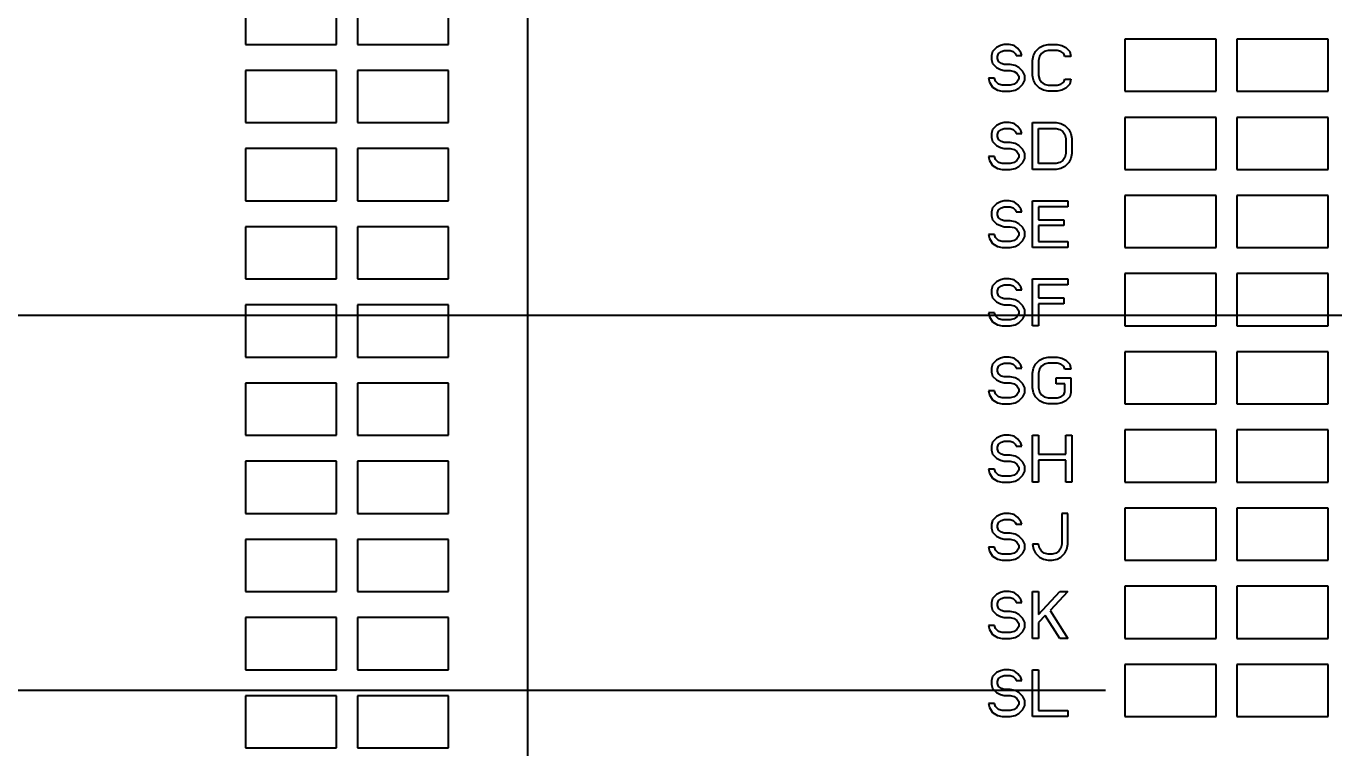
# Model space of a CAD drawing. Header units: millimetres. Extents: x 0 to 594, y 0 to 420.
# Drawn here: x 350 to 430.3, y 247.3 to 291.6 of the extents above; entities that cross this region are included whole.
import ezdxf
from ezdxf.enums import TextEntityAlignment as Align

# ---------------------------------------------------------------- set-up
doc = ezdxf.new("R2010")
doc.units = ezdxf.units.MM
doc.header["$LTSCALE"] = 32.67
doc.layers.get('0').update_dxf_attribs({"linetype": 'CONTINUOUS'})
doc.styles.get("Standard").update_dxf_attribs({"font": 'txt', "width": 0.8})
doc.dimstyles.new('DIMSTYLE_2', dxfattribs={"dimtxt": 2.5, "dimasz": 3, "dimexe": 1.5, "dimexo": 1.2, "dimtad": 0, "dimtih": 1, "dimtoh": 1, "dimlfac": 0.125, "dimdsep": 46, "dimtxsty": 'STANDARD', "dimblk": '_FILLED', "dimblk1": '_FILLED', "dimblk2": '_FILLED', "dimcen": 0.09, "dimazin": 2, "dimtp": 0.01, "dimtm": 0.01, "dimtfac": 1, "dimtofl": 0, "dimtmove": 0, "dimatfit": 3, "dimldrblk": '_FILLED', "dimfxl": 1, "dimtolj": 1, "dimarcsym": 0})
doc.dimstyles.new('DIMSTYLE_3', dxfattribs={"dimtxt": 2.5, "dimasz": 3, "dimexe": 1.5, "dimexo": 1.2, "dimtad": 0, "dimtih": 1, "dimtoh": 1, "dimlfac": 0.125, "dimdsep": 46, "dimtxsty": 'STANDARD', "dimblk": '_FILLED', "dimblk1": '_FILLED', "dimblk2": '_FILLED', "dimcen": 0.09, "dimazin": 2, "dimtol": 1, "dimtp": 0.1, "dimtm": 0.1, "dimtfac": 1, "dimtofl": 0, "dimtmove": 0, "dimatfit": 3, "dimldrblk": '_FILLED', "dimfxl": 1, "dimtolj": 1, "dimarcsym": 0})
doc.dimstyles.new('DIMSTYLE_4', dxfattribs={"dimtxt": 2.5, "dimasz": 3, "dimexe": 1.5, "dimexo": 1.2, "dimtad": 0, "dimtih": 1, "dimtoh": 1, "dimlfac": 0.125, "dimdsep": 46, "dimtxsty": 'STANDARD', "dimblk": '_FILLED', "dimblk1": '_FILLED', "dimblk2": '_FILLED', "dimcen": 0.09, "dimazin": 2, "dimtol": 1, "dimtp": 0.05, "dimtm": 0.05, "dimtfac": 1, "dimtofl": 0, "dimtmove": 0, "dimatfit": 3, "dimldrblk": '_FILLED', "dimfxl": 1, "dimtolj": 1, "dimarcsym": 0})

# ---------------------------------------------------------------- blocks, each defined once
blk = doc.blocks.new('*D12')
at = {"color": 7, "linetype": 'CONTINUOUS'}
blk.add_line((380.799, 224.846), (380.799, 318.577), dxfattribs=at)
at = {"color": 7, "linetype": 'CONTINUOUS', "width": 0.8}
for s, p in [('0.05', (380.174, 332.743)), ('12.68', (380.174, 319.827))]:
    blk.add_text(s, height=2.5, rotation=90, dxfattribs=at).set_placement(p)
blk = doc.blocks.new('_FILLED')
at = {"color": 0, "linetype": 'BYBLOCK'}
blk.add_solid([(0, 0), (-1, 0.167), (-1, -0.167)], dxfattribs=at)
blk = doc.blocks.new('*D19')
at = {"color": 7, "linetype": 'CONTINUOUS'}
blk.add_line((463.279, 223.437), (463.279, 318.577), dxfattribs=at)
at = {"color": 7, "linetype": 'CONTINUOUS', "width": 0.8}
for s, p in [('0.05', (462.654, 332.743)), ('22.99', (462.654, 319.827))]:
    blk.add_text(s, height=2.5, rotation=90, dxfattribs=at).set_placement(p)
blk = doc.blocks.new('*D27')
at = {"color": 7, "linetype": 'CONTINUOUS'}
blk.add_line((416.279, 250.783), (245.488, 250.783), dxfattribs=at)
at = {"color": 7, "linetype": 'CONTINUOUS', "insert": (244.238, 253.908), "char_height": 2.5, "width": 8, "attachment_point": 3, "line_spacing_factor": 0.9}
blk.add_mtext('1.46', dxfattribs=at)
blk = doc.blocks.new('*D28')
at = {"color": 7, "linetype": 'CONTINUOUS'}
blk.add_line((476.975, 273.823), (244.564, 273.823), dxfattribs=at)
at = {"color": 7, "linetype": 'CONTINUOUS', "width": 0.8}
for s, p in [('4.34', (234.397, 274.448)), ('0.1', (243.314, 274.448))]:
    blk.add_text(s, height=2.5, dxfattribs=at).set_placement(p, align=Align.RIGHT)
blk = doc.blocks.new('*D30')
at = {"color": 7, "linetype": 'CONTINUOUS'}
blk.add_line((416.279, 298.783), (244.564, 298.783), dxfattribs=at)
at = {"color": 7, "linetype": 'CONTINUOUS', "insert": (243.314, 301.908), "char_height": 2.5, "width": 8, "attachment_point": 3, "line_spacing_factor": 0.9}
blk.add_mtext('7.46', dxfattribs=at)
blk = doc.blocks.new('*D32')
at = {"color": 7, "linetype": 'CONTINUOUS'}
blk.add_line((523.749, 308.543), (257.598, 308.543), dxfattribs=at)
at = {"color": 7, "linetype": 'CONTINUOUS', "width": 0.8}
for s, p in [('8.68', (245.431, 309.168)), ('0.05', (256.348, 309.168))]:
    blk.add_text(s, height=2.5, dxfattribs=at).set_placement(p, align=Align.RIGHT)

msp = doc.modelspace()

# ---------------------------------------------------------------- linework, layer by layer
at = {"color": 7, "linetype": 'CONTINUOUS'}
for p, q in [((363.439, 293.663), (363.439, 290.463)), ((369.039, 290.463), (369.039, 293.663)), ((370.319, 293.663), (370.319, 290.463)), ((375.919, 290.463), (375.919, 293.663)), ((363.439, 290.463), (369.039, 290.463)), ((370.319, 290.463), (375.919, 290.463)), ((409.587, 290.279), (409.347, 290.034)), ((409.827, 290.401), (409.587, 290.279)), ((410.067, 290.463), (409.827, 290.401)), ((409.887, 290.034), (410.067, 290.095)), ((410.367, 290.463), (410.067, 290.463)), ((410.067, 290.095), (410.427, 290.095)), ((410.667, 290.401), (410.367, 290.463)), ((410.427, 290.095), (410.607, 290.034)), ((410.907, 290.217), (410.667, 290.401)), ((411.087, 289.972), (410.907, 290.217)), ((411.987, 290.034), (412.227, 290.279)), ((412.227, 290.279), (412.467, 290.401)), ((412.467, 290.401), (412.767, 290.463)), ((412.767, 290.095), (412.527, 290.034)), ((412.767, 290.463), (413.307, 290.463)), ((413.307, 290.095), (412.767, 290.095)), ((413.307, 290.463), (413.607, 290.401)), ((413.547, 290.034), (413.307, 290.095)), ((413.607, 290.401), (413.847, 290.279)), ((413.847, 290.279), (414.087, 290.034)), ((423.079, 290.783), (417.479, 290.783)), ((417.479, 290.783), (417.479, 287.583)), ((423.079, 287.583), (423.079, 290.783)), ((429.959, 290.783), (424.359, 290.783)), ((424.359, 290.783), (424.359, 287.583)), ((429.959, 287.583), (429.959, 290.783)), ((409.347, 290.034), (409.287, 289.789)), ((409.287, 289.789), (409.287, 289.543)), ((409.287, 289.543), (409.347, 289.298)), ((409.347, 289.298), (409.587, 289.053)), ((409.647, 289.727), (409.707, 289.911)), ((409.647, 289.605), (409.647, 289.727)), ((409.707, 289.421), (409.647, 289.605)), ((409.707, 289.911), (409.887, 290.034)), ((409.887, 289.298), (409.707, 289.421)), ((410.067, 289.237), (409.887, 289.298)), ((410.607, 290.034), (410.727, 289.911)), ((410.727, 289.911), (410.787, 289.789)), ((410.787, 289.789), (411.147, 289.789)), ((411.147, 289.789), (411.087, 289.972)), ((411.807, 289.482), (411.867, 289.789)), ((411.807, 288.563), (411.807, 289.482)), ((411.867, 289.789), (411.987, 290.034)), ((412.227, 289.727), (412.167, 289.482)), ((412.167, 289.482), (412.167, 288.563)), ((412.347, 289.911), (412.227, 289.727)), ((412.527, 290.034), (412.347, 289.911)), ((413.727, 289.911), (413.547, 290.034)), ((413.787, 289.727), (413.727, 289.911)), ((414.147, 289.727), (413.787, 289.727)), ((414.087, 290.034), (414.147, 289.727)), ((363.439, 288.863), (363.439, 285.663)), ((369.039, 288.863), (363.439, 288.863)), ((369.039, 285.663), (369.039, 288.863)), ((370.319, 288.863), (370.319, 285.663)), ((375.919, 288.863), (370.319, 288.863)), ((375.919, 285.663), (375.919, 288.863)), ((409.587, 289.053), (409.827, 288.931)), ((409.827, 288.931), (410.067, 288.869)), ((410.427, 289.237), (410.067, 289.237)), ((410.067, 288.869), (410.427, 288.869)), ((410.727, 289.176), (410.427, 289.237)), ((410.427, 288.869), (410.667, 288.808)), ((410.667, 288.808), (410.847, 288.686)), ((410.967, 289.053), (410.727, 289.176)), ((410.847, 288.686), (410.967, 288.502)), ((411.207, 288.808), (410.967, 289.053)), ((410.967, 288.502), (410.967, 288.318)), ((411.327, 288.563), (411.207, 288.808)), ((411.327, 288.257), (411.327, 288.563)), ((411.867, 288.257), (411.807, 288.563)), ((412.167, 288.563), (412.227, 288.318)), ((409.467, 288.379), (409.107, 288.379)), ((409.107, 288.379), (409.167, 288.134)), ((409.167, 288.134), (409.347, 287.828)), ((409.347, 287.828), (409.647, 287.644)), ((409.527, 288.195), (409.467, 288.379)), ((409.707, 288.012), (409.527, 288.195)), ((409.647, 287.644), (409.947, 287.583)), ((409.947, 287.95), (409.707, 288.012)), ((410.427, 287.95), (409.947, 287.95)), ((410.667, 288.012), (410.427, 287.95)), ((410.427, 287.583), (410.727, 287.644)), ((410.847, 288.134), (410.667, 288.012)), ((410.727, 287.644), (410.967, 287.766)), ((410.967, 288.318), (410.847, 288.134)), ((410.967, 287.766), (411.207, 288.012)), ((411.207, 288.012), (411.327, 288.257)), ((411.987, 288.012), (411.867, 288.257)), ((412.227, 287.766), (411.987, 288.012)), ((412.227, 288.318), (412.347, 288.134)), ((412.467, 287.644), (412.227, 287.766)), ((412.347, 288.134), (412.527, 288.012)), ((412.767, 287.583), (412.467, 287.644)), ((412.527, 288.012), (412.767, 287.95)), ((412.767, 287.95), (413.307, 287.95)), ((413.307, 287.95), (413.547, 288.012)), ((413.607, 287.644), (413.307, 287.583)), ((413.547, 288.012), (413.727, 288.134)), ((413.847, 287.766), (413.607, 287.644)), ((413.727, 288.134), (413.787, 288.318)), ((413.787, 288.318), (414.147, 288.318)), ((414.087, 288.012), (413.847, 287.766)), ((414.147, 288.318), (414.087, 288.012)), ((409.947, 287.583), (410.427, 287.583)), ((413.307, 287.583), (412.767, 287.583)), ((417.479, 287.583), (423.079, 287.583)), ((424.359, 287.583), (429.959, 287.583)), ((363.439, 285.663), (369.039, 285.663)), ((370.319, 285.663), (375.919, 285.663)), ((409.347, 285.234), (409.287, 284.989)), ((409.587, 285.479), (409.347, 285.234)), ((409.827, 285.601), (409.587, 285.479)), ((409.707, 285.111), (409.887, 285.234)), ((410.067, 285.663), (409.827, 285.601)), ((409.887, 285.234), (410.067, 285.295)), ((410.367, 285.663), (410.067, 285.663)), ((410.067, 285.295), (410.427, 285.295)), ((410.667, 285.601), (410.367, 285.663)), ((410.427, 285.295), (410.607, 285.234)), ((410.607, 285.234), (410.727, 285.111)), ((410.907, 285.417), (410.667, 285.601)), ((411.087, 285.172), (410.907, 285.417)), ((411.807, 285.663), (413.247, 285.663)), ((411.807, 282.783), (411.807, 285.663)), ((412.167, 285.295), (413.247, 285.295)), ((412.167, 283.15), (412.167, 285.295)), ((413.247, 285.663), (413.547, 285.601)), ((413.247, 285.295), (413.487, 285.234)), ((413.487, 285.234), (413.667, 285.111)), ((413.547, 285.601), (413.787, 285.479)), ((413.787, 285.479), (414.027, 285.234)), ((414.027, 285.234), (414.147, 284.989)), ((423.079, 285.983), (417.479, 285.983)), ((417.479, 285.983), (417.479, 282.783)), ((423.079, 282.783), (423.079, 285.983)), ((429.959, 285.983), (424.359, 285.983)), ((424.359, 285.983), (424.359, 282.783)), ((429.959, 282.783), (429.959, 285.983)), ((409.287, 284.989), (409.287, 284.743)), ((409.287, 284.743), (409.347, 284.498)), ((409.347, 284.498), (409.587, 284.253)), ((409.647, 284.927), (409.707, 285.111)), ((409.647, 284.805), (409.647, 284.927)), ((409.707, 284.621), (409.647, 284.805)), ((409.887, 284.498), (409.707, 284.621)), ((410.067, 284.437), (409.887, 284.498)), ((410.427, 284.437), (410.067, 284.437)), ((410.727, 284.376), (410.427, 284.437)), ((410.727, 285.111), (410.787, 284.989)), ((410.787, 284.989), (411.147, 284.989)), ((411.147, 284.989), (411.087, 285.172)), ((413.667, 285.111), (413.787, 284.927)), ((413.787, 284.927), (413.847, 284.682)), ((413.847, 284.682), (413.847, 283.763)), ((414.147, 284.989), (414.207, 284.682)), ((414.207, 284.682), (414.207, 283.763)), ((363.439, 284.063), (363.439, 280.863)), ((369.039, 284.063), (363.439, 284.063)), ((369.039, 280.863), (369.039, 284.063)), ((370.319, 284.063), (370.319, 280.863)), ((375.919, 284.063), (370.319, 284.063)), ((375.919, 280.863), (375.919, 284.063)), ((409.587, 284.253), (409.827, 284.131)), ((409.827, 284.131), (410.067, 284.069)), ((410.067, 284.069), (410.427, 284.069)), ((410.427, 284.069), (410.667, 284.008)), ((410.667, 284.008), (410.847, 283.886)), ((410.967, 284.253), (410.727, 284.376)), ((410.847, 283.886), (410.967, 283.702)), ((411.207, 284.008), (410.967, 284.253)), ((410.967, 283.702), (410.967, 283.518)), ((411.327, 283.763), (411.207, 284.008)), ((411.327, 283.457), (411.327, 283.763)), ((413.847, 283.763), (413.787, 283.518)), ((414.207, 283.763), (414.147, 283.457)), ((409.467, 283.579), (409.107, 283.579)), ((409.107, 283.579), (409.167, 283.334)), ((409.167, 283.334), (409.347, 283.028)), ((409.347, 283.028), (409.647, 282.844)), ((409.527, 283.395), (409.467, 283.579)), ((409.707, 283.212), (409.527, 283.395)), ((409.647, 282.844), (409.947, 282.783)), ((409.947, 283.15), (409.707, 283.212)), ((410.427, 283.15), (409.947, 283.15)), ((410.667, 283.212), (410.427, 283.15)), ((410.427, 282.783), (410.727, 282.844)), ((410.847, 283.334), (410.667, 283.212)), ((410.727, 282.844), (410.967, 282.966)), ((410.967, 283.518), (410.847, 283.334)), ((410.967, 282.966), (411.207, 283.212)), ((411.207, 283.212), (411.327, 283.457)), ((413.247, 283.15), (412.167, 283.15)), ((413.487, 283.212), (413.247, 283.15)), ((413.547, 282.844), (413.247, 282.783)), ((413.667, 283.334), (413.487, 283.212)), ((413.787, 282.966), (413.547, 282.844)), ((413.787, 283.518), (413.667, 283.334)), ((414.027, 283.212), (413.787, 282.966)), ((414.147, 283.457), (414.027, 283.212)), ((409.947, 282.783), (410.427, 282.783)), ((413.247, 282.783), (411.807, 282.783)), ((417.479, 282.783), (423.079, 282.783)), ((424.359, 282.783), (429.959, 282.783)), ((363.439, 280.863), (369.039, 280.863)), ((370.319, 280.863), (375.919, 280.863)), ((409.347, 280.434), (409.287, 280.189)), ((409.587, 280.679), (409.347, 280.434)), ((409.827, 280.801), (409.587, 280.679)), ((409.707, 280.311), (409.887, 280.434)), ((410.067, 280.863), (409.827, 280.801)), ((409.887, 280.434), (410.067, 280.495)), ((410.367, 280.863), (410.067, 280.863)), ((410.067, 280.495), (410.427, 280.495)), ((410.667, 280.801), (410.367, 280.863)), ((410.427, 280.495), (410.607, 280.434)), ((410.607, 280.434), (410.727, 280.311)), ((410.907, 280.617), (410.667, 280.801)), ((411.087, 280.372), (410.907, 280.617)), ((411.807, 280.863), (413.967, 280.863)), ((411.807, 277.983), (411.807, 280.863)), ((413.967, 280.495), (412.167, 280.495)), ((412.167, 280.495), (412.167, 279.698)), ((413.967, 280.863), (413.967, 280.495)), ((423.079, 281.183), (417.479, 281.183)), ((417.479, 281.183), (417.479, 277.983)), ((423.079, 277.983), (423.079, 281.183)), ((429.959, 281.183), (424.359, 281.183)), ((424.359, 281.183), (424.359, 277.983)), ((429.959, 277.983), (429.959, 281.183)), ((409.287, 280.189), (409.287, 279.943)), ((409.287, 279.943), (409.347, 279.698)), ((409.347, 279.698), (409.587, 279.453)), ((409.647, 280.127), (409.707, 280.311)), ((409.647, 280.005), (409.647, 280.127)), ((409.707, 279.821), (409.647, 280.005)), ((409.887, 279.698), (409.707, 279.821)), ((410.067, 279.637), (409.887, 279.698)), ((410.427, 279.637), (410.067, 279.637)), ((410.727, 279.576), (410.427, 279.637)), ((410.727, 280.311), (410.787, 280.189)), ((410.787, 280.189), (411.147, 280.189)), ((411.147, 280.189), (411.087, 280.372)), ((412.167, 279.698), (413.727, 279.698)), ((413.727, 279.698), (413.727, 279.331)), ((363.439, 279.263), (363.439, 276.063)), ((369.039, 279.263), (363.439, 279.263)), ((369.039, 276.063), (369.039, 279.263)), ((370.319, 279.263), (370.319, 276.063)), ((375.919, 279.263), (370.319, 279.263)), ((375.919, 276.063), (375.919, 279.263)), ((409.587, 279.453), (409.827, 279.331)), ((409.827, 279.331), (410.067, 279.269)), ((410.067, 279.269), (410.427, 279.269)), ((410.427, 279.269), (410.667, 279.208)), ((410.667, 279.208), (410.847, 279.086)), ((410.967, 279.453), (410.727, 279.576)), ((410.847, 279.086), (410.967, 278.902)), ((411.207, 279.208), (410.967, 279.453)), ((410.967, 278.902), (410.967, 278.718)), ((411.327, 278.963), (411.207, 279.208)), ((411.327, 278.657), (411.327, 278.963)), ((413.727, 279.331), (412.167, 279.331)), ((412.167, 279.331), (412.167, 278.35)), ((409.467, 278.779), (409.107, 278.779)), ((409.107, 278.779), (409.167, 278.534)), ((409.167, 278.534), (409.347, 278.228)), ((409.347, 278.228), (409.647, 278.044)), ((409.527, 278.595), (409.467, 278.779)), ((409.707, 278.412), (409.527, 278.595)), ((409.647, 278.044), (409.947, 277.983)), ((409.947, 278.35), (409.707, 278.412)), ((410.427, 278.35), (409.947, 278.35)), ((410.667, 278.412), (410.427, 278.35)), ((410.427, 277.983), (410.727, 278.044)), ((410.847, 278.534), (410.667, 278.412)), ((410.727, 278.044), (410.967, 278.166)), ((410.967, 278.718), (410.847, 278.534)), ((410.967, 278.166), (411.207, 278.412)), ((411.207, 278.412), (411.327, 278.657)), ((412.167, 278.35), (413.967, 278.35)), ((413.967, 278.35), (413.967, 277.983)), ((409.947, 277.983), (410.427, 277.983)), ((413.967, 277.983), (411.807, 277.983)), ((417.479, 277.983), (423.079, 277.983)), ((424.359, 277.983), (429.959, 277.983)), ((363.439, 276.063), (369.039, 276.063)), ((370.319, 276.063), (375.919, 276.063)), ((409.347, 275.634), (409.287, 275.389)), ((409.587, 275.879), (409.347, 275.634)), ((409.827, 276.001), (409.587, 275.879)), ((409.707, 275.511), (409.887, 275.634)), ((410.067, 276.063), (409.827, 276.001)), ((409.887, 275.634), (410.067, 275.695)), ((410.367, 276.063), (410.067, 276.063)), ((410.067, 275.695), (410.427, 275.695)), ((410.667, 276.001), (410.367, 276.063)), ((410.427, 275.695), (410.607, 275.634)), ((410.607, 275.634), (410.727, 275.511)), ((410.907, 275.817), (410.667, 276.001)), ((411.087, 275.572), (410.907, 275.817)), ((411.807, 276.063), (413.967, 276.063)), ((411.807, 273.183), (411.807, 276.063)), ((413.967, 275.695), (412.167, 275.695)), ((412.167, 275.695), (412.167, 274.898)), ((413.967, 276.063), (413.967, 275.695)), ((423.079, 276.383), (417.479, 276.383)), ((417.479, 276.383), (417.479, 273.183)), ((423.079, 273.183), (423.079, 276.383)), ((429.959, 276.383), (424.359, 276.383)), ((424.359, 276.383), (424.359, 273.183)), ((429.959, 273.183), (429.959, 276.383)), ((409.287, 275.389), (409.287, 275.143)), ((409.287, 275.143), (409.347, 274.898)), ((409.347, 274.898), (409.587, 274.653)), ((409.647, 275.327), (409.707, 275.511)), ((409.647, 275.205), (409.647, 275.327)), ((409.707, 275.021), (409.647, 275.205)), ((409.887, 274.898), (409.707, 275.021)), ((410.067, 274.837), (409.887, 274.898)), ((410.427, 274.837), (410.067, 274.837)), ((410.727, 274.776), (410.427, 274.837)), ((410.727, 275.511), (410.787, 275.389)), ((410.787, 275.389), (411.147, 275.389)), ((411.147, 275.389), (411.087, 275.572)), ((412.167, 274.898), (413.727, 274.898)), ((413.727, 274.898), (413.727, 274.531)), ((363.439, 274.463), (363.439, 271.263)), ((369.039, 274.463), (363.439, 274.463)), ((369.039, 271.263), (369.039, 274.463)), ((370.319, 274.463), (370.319, 271.263)), ((375.919, 274.463), (370.319, 274.463)), ((375.919, 271.263), (375.919, 274.463)), ((409.467, 273.979), (409.107, 273.979)), ((409.107, 273.979), (409.167, 273.734)), ((409.527, 273.795), (409.467, 273.979)), ((409.587, 274.653), (409.827, 274.531)), ((409.827, 274.531), (410.067, 274.469)), ((410.067, 274.469), (410.427, 274.469)), ((410.427, 274.469), (410.667, 274.408)), ((410.667, 274.408), (410.847, 274.286)), ((410.967, 274.653), (410.727, 274.776)), ((410.847, 274.286), (410.967, 274.102)), ((411.207, 274.408), (410.967, 274.653)), ((410.967, 274.102), (410.967, 273.918)), ((411.327, 274.163), (411.207, 274.408)), ((411.327, 273.857), (411.327, 274.163)), ((413.727, 274.531), (412.167, 274.531)), ((412.167, 274.531), (412.167, 273.183)), ((409.167, 273.734), (409.347, 273.428)), ((409.347, 273.428), (409.647, 273.244)), ((409.707, 273.612), (409.527, 273.795)), ((409.647, 273.244), (409.947, 273.183)), ((409.947, 273.55), (409.707, 273.612)), ((410.427, 273.55), (409.947, 273.55)), ((409.947, 273.183), (410.427, 273.183)), ((410.667, 273.612), (410.427, 273.55)), ((410.427, 273.183), (410.727, 273.244)), ((410.847, 273.734), (410.667, 273.612)), ((410.727, 273.244), (410.967, 273.366)), ((410.967, 273.918), (410.847, 273.734)), ((410.967, 273.366), (411.207, 273.612)), ((411.207, 273.612), (411.327, 273.857)), ((412.167, 273.183), (411.807, 273.183)), ((417.479, 273.183), (423.079, 273.183)), ((424.359, 273.183), (429.959, 273.183)), ((423.079, 271.583), (417.479, 271.583)), ((417.479, 271.583), (417.479, 268.383)), ((423.079, 268.383), (423.079, 271.583)), ((429.959, 271.583), (424.359, 271.583)), ((424.359, 271.583), (424.359, 268.383)), ((429.959, 268.383), (429.959, 271.583)), ((363.439, 271.263), (369.039, 271.263)), ((370.319, 271.263), (375.919, 271.263)), ((409.347, 270.834), (409.287, 270.589)), ((409.587, 271.079), (409.347, 270.834)), ((409.827, 271.201), (409.587, 271.079)), ((409.707, 270.711), (409.887, 270.834)), ((410.067, 271.263), (409.827, 271.201)), ((409.887, 270.834), (410.067, 270.895)), ((410.367, 271.263), (410.067, 271.263)), ((410.067, 270.895), (410.427, 270.895)), ((410.667, 271.201), (410.367, 271.263)), ((410.427, 270.895), (410.607, 270.834)), ((410.607, 270.834), (410.727, 270.711)), ((410.907, 271.017), (410.667, 271.201)), ((411.087, 270.772), (410.907, 271.017)), ((411.147, 270.589), (411.087, 270.772)), ((411.867, 270.589), (411.987, 270.834)), ((411.987, 270.834), (412.227, 271.079)), ((412.227, 271.079), (412.467, 271.201)), ((412.527, 270.834), (412.347, 270.711)), ((412.467, 271.201), (412.767, 271.263)), ((412.767, 270.895), (412.527, 270.834)), ((412.767, 271.263), (413.307, 271.263)), ((413.307, 270.895), (412.767, 270.895)), ((413.307, 271.263), (413.607, 271.201)), ((413.547, 270.834), (413.307, 270.895)), ((413.727, 270.711), (413.547, 270.834)), ((413.607, 271.201), (413.847, 271.079)), ((413.847, 271.079), (414.087, 270.834)), ((414.087, 270.834), (414.147, 270.527)), ((409.287, 270.589), (409.287, 270.343)), ((409.287, 270.343), (409.347, 270.098)), ((409.347, 270.098), (409.587, 269.853)), ((409.647, 270.527), (409.707, 270.711)), ((409.647, 270.405), (409.647, 270.527)), ((409.707, 270.221), (409.647, 270.405)), ((409.887, 270.098), (409.707, 270.221)), ((410.067, 270.037), (409.887, 270.098)), ((410.427, 270.037), (410.067, 270.037)), ((410.727, 269.976), (410.427, 270.037)), ((410.727, 270.711), (410.787, 270.589)), ((410.967, 269.853), (410.727, 269.976)), ((410.787, 270.589), (411.147, 270.589)), ((411.807, 270.282), (411.867, 270.589)), ((411.807, 269.363), (411.807, 270.282)), ((412.227, 270.527), (412.167, 270.282)), ((412.167, 270.282), (412.167, 269.363)), ((412.347, 270.711), (412.227, 270.527)), ((413.247, 269.976), (414.147, 269.976)), ((413.247, 269.608), (413.247, 269.976)), ((413.787, 270.527), (413.727, 270.711)), ((414.147, 270.527), (413.787, 270.527)), ((414.147, 269.976), (414.147, 269.057)), ((363.439, 269.663), (363.439, 266.463)), ((369.039, 269.663), (363.439, 269.663)), ((369.039, 266.463), (369.039, 269.663)), ((375.919, 269.663), (370.319, 269.663)), ((370.319, 269.663), (370.319, 266.463)), ((375.919, 266.463), (375.919, 269.663)), ((409.467, 269.179), (409.107, 269.179)), ((409.107, 269.179), (409.167, 268.934)), ((409.527, 268.995), (409.467, 269.179)), ((409.587, 269.853), (409.827, 269.731)), ((409.827, 269.731), (410.067, 269.669)), ((410.067, 269.669), (410.427, 269.669)), ((410.427, 269.669), (410.667, 269.608)), ((410.667, 269.608), (410.847, 269.486)), ((410.847, 269.486), (410.967, 269.302)), ((411.207, 269.608), (410.967, 269.853)), ((410.967, 269.302), (410.967, 269.118)), ((411.327, 269.363), (411.207, 269.608)), ((411.327, 269.057), (411.327, 269.363)), ((411.867, 269.057), (411.807, 269.363)), ((412.167, 269.363), (412.227, 269.118)), ((413.787, 269.608), (413.247, 269.608)), ((413.787, 269.118), (413.787, 269.608)), ((409.167, 268.934), (409.347, 268.628)), ((409.347, 268.628), (409.647, 268.444)), ((409.707, 268.812), (409.527, 268.995)), ((409.647, 268.444), (409.947, 268.383)), ((409.947, 268.75), (409.707, 268.812)), ((410.427, 268.75), (409.947, 268.75)), ((409.947, 268.383), (410.427, 268.383)), ((410.667, 268.812), (410.427, 268.75)), ((410.427, 268.383), (410.727, 268.444)), ((410.847, 268.934), (410.667, 268.812)), ((410.727, 268.444), (410.967, 268.566)), ((410.967, 269.118), (410.847, 268.934)), ((410.967, 268.566), (411.207, 268.812)), ((411.207, 268.812), (411.327, 269.057)), ((411.987, 268.812), (411.867, 269.057)), ((412.227, 268.566), (411.987, 268.812)), ((412.227, 269.118), (412.347, 268.934)), ((412.467, 268.444), (412.227, 268.566)), ((412.347, 268.934), (412.527, 268.812)), ((412.767, 268.383), (412.467, 268.444)), ((412.527, 268.812), (412.767, 268.75)), ((412.767, 268.75), (413.307, 268.75)), ((413.307, 268.383), (412.767, 268.383)), ((413.307, 268.75), (413.547, 268.812)), ((413.607, 268.444), (413.307, 268.383)), ((413.547, 268.812), (413.727, 268.934)), ((413.847, 268.566), (413.607, 268.444)), ((413.727, 268.934), (413.787, 269.118)), ((414.087, 268.812), (413.847, 268.566)), ((414.147, 269.057), (414.087, 268.812)), ((417.479, 268.383), (423.079, 268.383)), ((424.359, 268.383), (429.959, 268.383)), ((423.079, 266.783), (417.479, 266.783)), ((417.479, 266.783), (417.479, 263.583)), ((423.079, 263.583), (423.079, 266.783)), ((429.959, 266.783), (424.359, 266.783)), ((424.359, 266.783), (424.359, 263.583)), ((429.959, 263.583), (429.959, 266.783)), ((363.439, 266.463), (369.039, 266.463)), ((370.319, 266.463), (375.919, 266.463)), ((409.347, 266.034), (409.287, 265.789)), ((409.587, 266.279), (409.347, 266.034)), ((409.827, 266.401), (409.587, 266.279)), ((409.707, 265.911), (409.887, 266.034)), ((410.067, 266.463), (409.827, 266.401)), ((409.887, 266.034), (410.067, 266.095)), ((410.367, 266.463), (410.067, 266.463)), ((410.067, 266.095), (410.427, 266.095)), ((410.667, 266.401), (410.367, 266.463)), ((410.427, 266.095), (410.607, 266.034)), ((410.607, 266.034), (410.727, 265.911)), ((410.907, 266.217), (410.667, 266.401)), ((411.087, 265.972), (410.907, 266.217)), ((411.147, 265.789), (411.087, 265.972)), ((411.807, 266.463), (412.167, 266.463)), ((411.807, 263.583), (411.807, 266.463)), ((412.167, 266.463), (412.167, 265.298)), ((413.847, 266.463), (414.207, 266.463)), ((413.847, 265.298), (413.847, 266.463)), ((414.207, 266.463), (414.207, 263.583)), ((409.287, 265.789), (409.287, 265.543)), ((409.287, 265.543), (409.347, 265.298)), ((409.347, 265.298), (409.587, 265.053)), ((409.647, 265.727), (409.707, 265.911)), ((409.647, 265.605), (409.647, 265.727)), ((409.707, 265.421), (409.647, 265.605)), ((409.887, 265.298), (409.707, 265.421)), ((410.067, 265.237), (409.887, 265.298)), ((410.427, 265.237), (410.067, 265.237)), ((410.727, 265.176), (410.427, 265.237)), ((410.727, 265.911), (410.787, 265.789)), ((410.967, 265.053), (410.727, 265.176)), ((410.787, 265.789), (411.147, 265.789)), ((412.167, 265.298), (413.847, 265.298)), ((363.439, 264.863), (363.439, 261.663)), ((369.039, 264.863), (363.439, 264.863)), ((369.039, 261.663), (369.039, 264.863)), ((375.919, 264.863), (370.319, 264.863)), ((370.319, 264.863), (370.319, 261.663)), ((375.919, 261.663), (375.919, 264.863)), ((409.467, 264.379), (409.107, 264.379)), ((409.107, 264.379), (409.167, 264.134)), ((409.527, 264.195), (409.467, 264.379)), ((409.587, 265.053), (409.827, 264.931)), ((409.827, 264.931), (410.067, 264.869)), ((410.067, 264.869), (410.427, 264.869)), ((410.427, 264.869), (410.667, 264.808)), ((410.667, 264.808), (410.847, 264.686)), ((410.847, 264.686), (410.967, 264.502)), ((411.207, 264.808), (410.967, 265.053)), ((410.967, 264.502), (410.967, 264.318)), ((411.327, 264.563), (411.207, 264.808)), ((411.327, 264.257), (411.327, 264.563)), ((413.847, 264.931), (412.167, 264.931)), ((412.167, 264.931), (412.167, 263.583)), ((413.847, 263.583), (413.847, 264.931)), ((409.167, 264.134), (409.347, 263.828)), ((409.347, 263.828), (409.647, 263.644)), ((409.707, 264.012), (409.527, 264.195)), ((409.647, 263.644), (409.947, 263.583)), ((409.947, 263.95), (409.707, 264.012)), ((410.427, 263.95), (409.947, 263.95)), ((409.947, 263.583), (410.427, 263.583)), ((410.667, 264.012), (410.427, 263.95)), ((410.427, 263.583), (410.727, 263.644)), ((410.847, 264.134), (410.667, 264.012)), ((410.727, 263.644), (410.967, 263.766)), ((410.967, 264.318), (410.847, 264.134)), ((410.967, 263.766), (411.207, 264.012)), ((411.207, 264.012), (411.327, 264.257)), ((412.167, 263.583), (411.807, 263.583)), ((414.207, 263.583), (413.847, 263.583)), ((417.479, 263.583), (423.079, 263.583)), ((424.359, 263.583), (429.959, 263.583)), ((423.079, 261.983), (417.479, 261.983)), ((417.479, 261.983), (417.479, 258.783)), ((423.079, 258.783), (423.079, 261.983)), ((429.959, 261.983), (424.359, 261.983)), ((424.359, 261.983), (424.359, 258.783)), ((429.959, 258.783), (429.959, 261.983)), ((363.439, 261.663), (369.039, 261.663)), ((370.319, 261.663), (375.919, 261.663)), ((409.347, 261.234), (409.287, 260.989)), ((409.587, 261.479), (409.347, 261.234)), ((409.827, 261.601), (409.587, 261.479)), ((409.707, 261.111), (409.887, 261.234)), ((410.067, 261.663), (409.827, 261.601)), ((409.887, 261.234), (410.067, 261.295)), ((410.367, 261.663), (410.067, 261.663)), ((410.067, 261.295), (410.427, 261.295)), ((410.667, 261.601), (410.367, 261.663)), ((410.427, 261.295), (410.607, 261.234)), ((410.607, 261.234), (410.727, 261.111)), ((410.907, 261.417), (410.667, 261.601)), ((411.087, 261.172), (410.907, 261.417)), ((411.147, 260.989), (411.087, 261.172)), ((413.967, 261.663), (413.607, 261.663)), ((413.607, 261.663), (413.607, 259.763)), ((413.967, 259.763), (413.967, 261.663)), ((409.287, 260.989), (409.287, 260.743)), ((409.287, 260.743), (409.347, 260.498)), ((409.347, 260.498), (409.587, 260.253)), ((409.647, 260.927), (409.707, 261.111)), ((409.647, 260.805), (409.647, 260.927)), ((409.707, 260.621), (409.647, 260.805)), ((409.887, 260.498), (409.707, 260.621)), ((410.067, 260.437), (409.887, 260.498)), ((410.427, 260.437), (410.067, 260.437)), ((410.727, 260.376), (410.427, 260.437)), ((410.727, 261.111), (410.787, 260.989)), ((410.967, 260.253), (410.727, 260.376)), ((410.787, 260.989), (411.147, 260.989)), ((369.039, 260.063), (363.439, 260.063)), ((363.439, 260.063), (363.439, 256.863)), ((369.039, 256.863), (369.039, 260.063)), ((375.919, 260.063), (370.319, 260.063)), ((370.319, 260.063), (370.319, 256.863)), ((375.919, 256.863), (375.919, 260.063)), ((409.467, 259.579), (409.107, 259.579)), ((409.107, 259.579), (409.167, 259.334)), ((409.527, 259.395), (409.467, 259.579)), ((409.587, 260.253), (409.827, 260.131)), ((409.827, 260.131), (410.067, 260.069)), ((410.067, 260.069), (410.427, 260.069)), ((410.427, 260.069), (410.667, 260.008)), ((410.667, 260.008), (410.847, 259.886)), ((410.847, 259.886), (410.967, 259.702)), ((410.967, 259.518), (410.847, 259.334)), ((411.207, 260.008), (410.967, 260.253)), ((410.967, 259.702), (410.967, 259.518)), ((411.327, 259.763), (411.207, 260.008)), ((411.327, 259.457), (411.327, 259.763)), ((412.167, 259.763), (411.807, 259.763)), ((411.807, 259.763), (411.867, 259.457)), ((412.227, 259.518), (412.167, 259.763)), ((412.347, 259.334), (412.227, 259.518)), ((413.547, 259.518), (413.427, 259.334)), ((413.607, 259.763), (413.547, 259.518)), ((413.907, 259.457), (413.967, 259.763)), ((409.167, 259.334), (409.347, 259.028)), ((409.347, 259.028), (409.647, 258.844)), ((409.707, 259.212), (409.527, 259.395)), ((409.647, 258.844), (409.947, 258.783)), ((409.947, 259.15), (409.707, 259.212)), ((410.427, 259.15), (409.947, 259.15)), ((409.947, 258.783), (410.427, 258.783)), ((410.667, 259.212), (410.427, 259.15)), ((410.427, 258.783), (410.727, 258.844)), ((410.847, 259.334), (410.667, 259.212)), ((410.727, 258.844), (410.967, 258.966)), ((410.967, 258.966), (411.207, 259.212)), ((411.207, 259.212), (411.327, 259.457)), ((411.867, 259.457), (411.987, 259.212)), ((411.987, 259.212), (412.227, 258.966)), ((412.227, 258.966), (412.467, 258.844)), ((412.527, 259.212), (412.347, 259.334)), ((412.467, 258.844), (412.767, 258.783)), ((412.767, 259.15), (412.527, 259.212)), ((413.007, 259.15), (412.767, 259.15)), ((412.767, 258.783), (413.007, 258.783)), ((413.247, 259.212), (413.007, 259.15)), ((413.007, 258.783), (413.307, 258.844)), ((413.427, 259.334), (413.247, 259.212)), ((413.307, 258.844), (413.547, 258.966)), ((413.547, 258.966), (413.787, 259.212)), ((413.787, 259.212), (413.907, 259.457)), ((417.479, 258.783), (423.079, 258.783)), ((424.359, 258.783), (429.959, 258.783)), ((423.079, 257.183), (417.479, 257.183)), ((417.479, 257.183), (417.479, 253.983)), ((423.079, 253.983), (423.079, 257.183)), ((429.959, 257.183), (424.359, 257.183)), ((424.359, 257.183), (424.359, 253.983)), ((429.959, 253.983), (429.959, 257.183)), ((363.439, 256.863), (369.039, 256.863)), ((370.319, 256.863), (375.919, 256.863)), ((409.347, 256.434), (409.287, 256.189)), ((409.587, 256.679), (409.347, 256.434)), ((409.827, 256.801), (409.587, 256.679)), ((409.647, 256.127), (409.707, 256.311)), ((409.707, 256.311), (409.887, 256.434)), ((410.067, 256.863), (409.827, 256.801)), ((409.887, 256.434), (410.067, 256.495)), ((410.367, 256.863), (410.067, 256.863)), ((410.067, 256.495), (410.427, 256.495)), ((410.667, 256.801), (410.367, 256.863)), ((410.427, 256.495), (410.607, 256.434)), ((410.607, 256.434), (410.727, 256.311)), ((410.907, 256.617), (410.667, 256.801)), ((410.727, 256.311), (410.787, 256.189)), ((411.087, 256.372), (410.907, 256.617)), ((411.147, 256.189), (411.087, 256.372)), ((411.807, 256.863), (412.167, 256.863)), ((411.807, 253.983), (411.807, 256.863)), ((412.167, 256.863), (412.167, 255.453)), ((412.167, 255.453), (413.487, 256.863)), ((413.967, 256.863), (412.887, 255.698)), ((413.487, 256.863), (413.967, 256.863)), ((409.287, 256.189), (409.287, 255.943)), ((409.287, 255.943), (409.347, 255.698)), ((409.347, 255.698), (409.587, 255.453)), ((409.647, 256.005), (409.647, 256.127)), ((409.707, 255.821), (409.647, 256.005)), ((409.887, 255.698), (409.707, 255.821)), ((410.067, 255.637), (409.887, 255.698)), ((410.427, 255.637), (410.067, 255.637)), ((410.727, 255.576), (410.427, 255.637)), ((410.967, 255.453), (410.727, 255.576)), ((410.787, 256.189), (411.147, 256.189)), ((412.887, 255.698), (413.967, 253.983)), ((369.039, 255.263), (363.439, 255.263)), ((363.439, 255.263), (363.439, 252.063)), ((369.039, 252.063), (369.039, 255.263)), ((375.919, 255.263), (370.319, 255.263)), ((370.319, 255.263), (370.319, 252.063)), ((375.919, 252.063), (375.919, 255.263)), ((409.467, 254.779), (409.107, 254.779)), ((409.107, 254.779), (409.167, 254.534)), ((409.527, 254.595), (409.467, 254.779)), ((409.587, 255.453), (409.827, 255.331)), ((409.827, 255.331), (410.067, 255.269)), ((410.067, 255.269), (410.427, 255.269)), ((410.427, 255.269), (410.667, 255.208)), ((410.667, 255.208), (410.847, 255.086)), ((410.847, 255.086), (410.967, 254.902)), ((410.967, 254.718), (410.847, 254.534)), ((411.207, 255.208), (410.967, 255.453)), ((410.967, 254.902), (410.967, 254.718)), ((411.327, 254.963), (411.207, 255.208)), ((411.327, 254.657), (411.327, 254.963)), ((412.587, 255.392), (412.167, 254.963)), ((412.167, 254.963), (412.167, 253.983)), ((413.487, 253.983), (412.587, 255.392)), ((409.167, 254.534), (409.347, 254.228)), ((409.347, 254.228), (409.647, 254.044)), ((409.707, 254.412), (409.527, 254.595)), ((409.647, 254.044), (409.947, 253.983)), ((409.947, 254.35), (409.707, 254.412)), ((410.427, 254.35), (409.947, 254.35)), ((409.947, 253.983), (410.427, 253.983)), ((410.667, 254.412), (410.427, 254.35)), ((410.427, 253.983), (410.727, 254.044)), ((410.847, 254.534), (410.667, 254.412)), ((410.727, 254.044), (410.967, 254.166)), ((410.967, 254.166), (411.207, 254.412)), ((411.207, 254.412), (411.327, 254.657)), ((412.167, 253.983), (411.807, 253.983)), ((413.967, 253.983), (413.487, 253.983)), ((417.479, 253.983), (423.079, 253.983)), ((424.359, 253.983), (429.959, 253.983)), ((423.079, 252.383), (417.479, 252.383)), ((417.479, 252.383), (417.479, 249.183)), ((423.079, 249.183), (423.079, 252.383)), ((429.959, 252.383), (424.359, 252.383)), ((424.359, 252.383), (424.359, 249.183)), ((429.959, 249.183), (429.959, 252.383)), ((363.439, 252.063), (369.039, 252.063)), ((370.319, 252.063), (375.919, 252.063)), ((409.347, 251.634), (409.287, 251.389)), ((409.587, 251.879), (409.347, 251.634)), ((409.827, 252.001), (409.587, 251.879)), ((409.647, 251.327), (409.707, 251.511)), ((409.707, 251.511), (409.887, 251.634)), ((410.067, 252.063), (409.827, 252.001)), ((409.887, 251.634), (410.067, 251.695)), ((410.367, 252.063), (410.067, 252.063)), ((410.067, 251.695), (410.427, 251.695)), ((410.667, 252.001), (410.367, 252.063)), ((410.427, 251.695), (410.607, 251.634)), ((410.607, 251.634), (410.727, 251.511)), ((410.907, 251.817), (410.667, 252.001)), ((410.727, 251.511), (410.787, 251.389)), ((411.087, 251.572), (410.907, 251.817)), ((411.147, 251.389), (411.087, 251.572)), ((411.807, 252.063), (412.167, 252.063)), ((411.807, 249.183), (411.807, 252.063)), ((412.167, 252.063), (412.167, 249.55)), ((409.287, 251.389), (409.287, 251.143)), ((409.287, 251.143), (409.347, 250.898)), ((409.347, 250.898), (409.587, 250.653)), ((409.647, 251.205), (409.647, 251.327)), ((409.707, 251.021), (409.647, 251.205)), ((409.887, 250.898), (409.707, 251.021)), ((410.067, 250.837), (409.887, 250.898)), ((410.427, 250.837), (410.067, 250.837)), ((410.727, 250.776), (410.427, 250.837)), ((410.967, 250.653), (410.727, 250.776)), ((410.787, 251.389), (411.147, 251.389)), ((369.039, 250.463), (363.439, 250.463)), ((363.439, 250.463), (363.439, 247.263)), ((369.039, 247.263), (369.039, 250.463)), ((375.919, 250.463), (370.319, 250.463)), ((370.319, 250.463), (370.319, 247.263)), ((375.919, 247.263), (375.919, 250.463)), ((409.467, 249.979), (409.107, 249.979)), ((409.107, 249.979), (409.167, 249.734)), ((409.527, 249.795), (409.467, 249.979)), ((409.587, 250.653), (409.827, 250.531)), ((409.827, 250.531), (410.067, 250.469)), ((410.067, 250.469), (410.427, 250.469)), ((410.427, 250.469), (410.667, 250.408)), ((410.667, 250.408), (410.847, 250.286)), ((410.847, 250.286), (410.967, 250.102)), ((410.967, 249.918), (410.847, 249.734)), ((411.207, 250.408), (410.967, 250.653)), ((410.967, 250.102), (410.967, 249.918)), ((411.327, 250.163), (411.207, 250.408)), ((411.327, 249.857), (411.327, 250.163)), ((409.167, 249.734), (409.347, 249.428)), ((409.347, 249.428), (409.647, 249.244)), ((409.707, 249.612), (409.527, 249.795)), ((409.647, 249.244), (409.947, 249.183)), ((409.947, 249.55), (409.707, 249.612)), ((410.427, 249.55), (409.947, 249.55)), ((409.947, 249.183), (410.427, 249.183)), ((410.667, 249.612), (410.427, 249.55)), ((410.427, 249.183), (410.727, 249.244)), ((410.847, 249.734), (410.667, 249.612)), ((410.727, 249.244), (410.967, 249.366)), ((410.967, 249.366), (411.207, 249.612)), ((411.207, 249.612), (411.327, 249.857)), ((413.967, 249.183), (411.807, 249.183)), ((412.167, 249.55), (413.967, 249.55)), ((413.967, 249.55), (413.967, 249.183)), ((417.479, 249.183), (423.079, 249.183)), ((424.359, 249.183), (429.959, 249.183)), ((363.439, 247.263), (369.039, 247.263)), ((370.319, 247.263), (375.919, 247.263))]:
    msp.add_line(p, q, dxfattribs=at)

# ---------------------------------------------------------------- dimensions: what is measured, and where the dimension line sits
for feature_location, offset, dtype, origin, dimstyle, picture, middle in [((380.799, 224.846), (0, 93.731), 1, (279.359, 245.103), 'DIMSTYLE_4', '*D12', (378.924, 330.285)), ((463.279, 223.437), (0, 95.14), 1, (279.359, 284.623), 'DIMSTYLE_4', '*D19', (461.404, 330.285)), ((523.749, 308.543), (-266.151, 0), 0, (514.039, 239.103), 'DIMSTYLE_4', '*D32', (246.89, 310.418)), ((416.279, 298.783), (-171.715, 0), 0, (417.479, 239.103), 'DIMSTYLE_2', '*D30', (239.314, 300.658)), ((476.975, 273.823), (-232.411, 0), 0, (463.279, 239.103), 'DIMSTYLE_3', '*D28', (234.856, 275.698)), ((416.279, 250.783), (-170.791, 0), 0, (417.479, 239.103), 'DIMSTYLE_2', '*D27', (240.488, 252.658))]:
    dim = msp.add_ordinate_dim(feature_location=feature_location, offset=offset, dtype=dtype, origin=origin, dimstyle=dimstyle, override={"dimtad": 1, "dimtih": 0, "dimtoh": 0}, dxfattribs=at)
    dim.commit()
    dim.dimension.update_dxf_attribs({"geometry": picture, "text_midpoint": middle})

doc.saveas('drawing.dxf')
